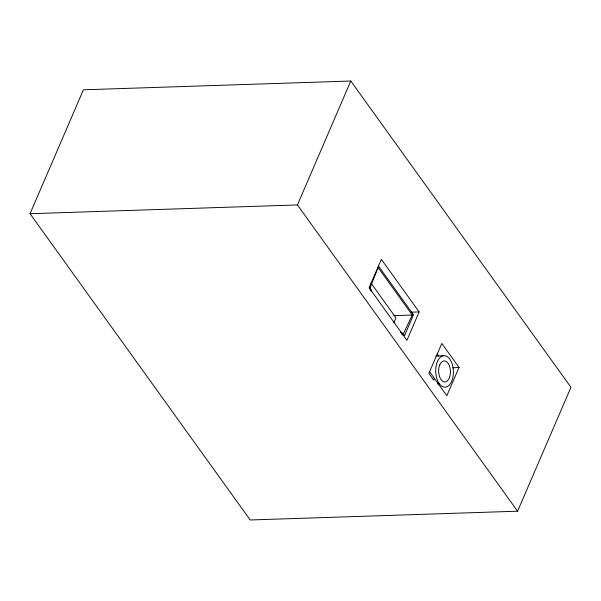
<?xml version="1.0" encoding="UTF-8"?>
<svg xmlns="http://www.w3.org/2000/svg" width="601" height="601" viewBox="0 0 601 601"><rect width="100%" height="100%" fill="white"/><g stroke="black" fill="none" stroke-linecap="round" stroke-linejoin="round"><path stroke-width="0.9" d="M429.587 371.749L428.881 373.424L433.667 380.08L434.373 378.405L429.587 371.749L441.795 343.449L459.029 367.406L446.828 395.728L434.373 378.405M419.13 311.919L406.93 340.331L369.119 287.736L381.35 259.347L419.13 311.919L410.904 312.212M30.05 213.708L83.411 89.797L350.796 81.022L570.95 387.292L517.589 511.203L250.204 519.978L30.05 213.708L297.435 204.933L517.589 511.203M297.435 204.933L350.796 81.022M393.888 322.79L396.006 317.884L370.997 283.094M402.948 335.298L404.691 335.245L413.503 314.789L378.465 266.048M371.583 291.733L370.291 287.391L378.097 267.505L412.263 315.029L403.504 333.593L400.311 332.203M452.763 367.827L459.029 367.406M393.753 315.63L412.263 315.029M435.8 355.98L443.253 355.739M437.4 383.754L439.263 383.686M401.438 333.991L404.691 335.245M437.182 353.981L438.798 356.228M369.352 286.632L370.351 290.193M437.43 361.517A15.776 8.857 88.1 0 0 443.53 386.999A15.776 8.857 88.1 0 0 452.688 365.739A15.776 8.857 88.1 0 0 437.43 361.517M439.804 364.815A10.518 5.905 88.1 0 0 443.869 381.8A10.518 5.905 88.1 0 0 449.976 367.632A10.518 5.905 88.1 0 0 439.804 364.815"/></g></svg>
